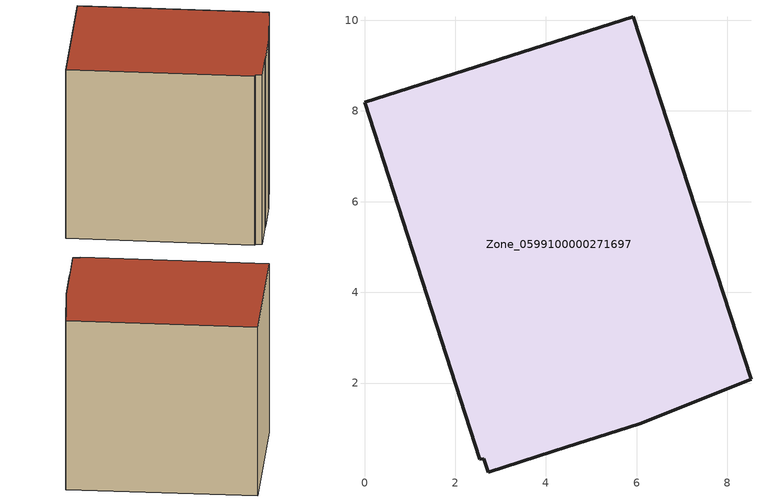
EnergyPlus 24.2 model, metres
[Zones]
Zone_0599100000271697
 floor ground (C_G): 6.07,1.1 4.43,0.58 4.16,0.49 2.73,0.03 2.63,0.33 2.54,0.32 0,8.19 5.92,10.08 8.52,2.09 z3.38
 wall outside (C_F): 2.73,0.03 4.16,0.49 4.43,0.58 6.07,1.1 8.52,2.09 5.92,10.08 0,8.19 2.54,0.32 2.63,0.33 2.73,0.03 z3.38:11.64
 roof outside (C_R): 8.52,2.09 5.92,10.08 0,8.19 2.54,0.32 2.63,0.33 2.73,0.03 4.16,0.49 4.43,0.58 6.07,1.1 z11.64
[BUILDING]
Pand.0599100000271697: North Axis=0; Terrain=City; Loads Convergence Tolerance Value=0.04; Temperature Convergence Tolerance Value=0.4; Solar Distribution=FullExterior; Maximum Number of Warmup Days=25; Minimum Number of Warmup Days=1
[Site:Location]
Rotterdam.The.Hague.AP_ZH_NLD Design_Conditions: Latitude=51.96; Longitude=4.45; Time Zone=1; Elevation=-4.5
[SITE:GROUNDTEMPERATURE:BUILDINGSURFACE]
18, 18, 18, 18, 18, 18, 18, 18, 18, 18, 18, 18
[MATERIAL] Thermal Absorptance=0.9; Solar Absorptance=0.7; Visible Absorptance=0.7
Name | Roughness | Thickness | Conductivity | Density | Specific Heat
G.TC.1965-1974 | MediumSmooth | 0.15 | 0.882353 | 540 | 1210
F.TC.1965-1974 | Rough | 0.3 | 0.697674 | 1920 | 840
R.TC.1965-1974 | MediumRough | 0.2 | 0.232558 | 1500 | 1000
[CONSTRUCTION]
C_G: G.TC.1965-1974
C_F: F.TC.1965-1974
C_R: R.TC.1965-1974
[ZONE]
Zone_0599100000271697: Type=1; Multiplier=1; Ceiling Height=Autocalculate; Volume=Autocalculate; Floor Area=autocalculate; Part of Total Floor Area=Yes
[ZONEINFILTRATION:DESIGNFLOWRATE]
Infil_Zone_0599100000271697: Zone or ZoneList or Space or SpaceList=Zone_0599100000271697; Schedule=AlwaysOn; Design Flow Rate Calculation Method=Flow/Area; Flow Rate per Floor Area=0.003; Constant Term Coefficient=1; Temperature Term Coefficient=0; Velocity Term Coefficient=0; Velocity Squared Term Coefficient=0
[HVACTEMPLATE:ZONE:IDEALLOADSAIRSYSTEM]
Zone_0599100000271697: Maximum Heating Supply Air Temperature=50; Minimum Cooling Supply Air Temperature=13; Maximum Heating Supply Air Humidity Ratio=0.0156; Minimum Cooling Supply Air Humidity Ratio=0.0077; Heating Limit=NoLimit; Cooling Limit=NoLimit; Dehumidification Control Type=ConstantSensibleHeatRatio; Cooling Sensible Heat Ratio=0.7; Dehumidification Setpoint=60; Humidification Control Type=None; Humidification Setpoint=30; Outdoor Air Method=None; Outdoor Air Flow Rate per Person=0.00944; Outdoor Air Flow Rate per Zone Floor Area=0; Outdoor Air Flow Rate per Zone=0; Demand Controlled Ventilation Type=None; Outdoor Air Economizer Type=NoEconomizer; Heat Recovery Type=None; Sensible Heat Recovery Effectiveness=0.7; Latent Heat Recovery Effectiveness=0.65
[ZONECONTROL:THERMOSTAT]
ThermostatControl_Zone_0599100000271697: Zone or ZoneList=Zone_0599100000271697; Control Type Schedule=DualSetpointControlType; Control 1=Thermostat_Zone_0599100000271697; Temperature Difference Between Cutout And Setpoint=0
[THERMOSTATSETPOINT:DUALSETPOINT]
Thermostat_Zone_0599100000271697: Heating Setpoint Temperature Schedule=HeatingSetpoint_Zone_0599100000271697; Cooling Setpoint Temperature Schedule=CoolingSetpoint_Zone_0599100000271697
[SCHEDULE:COMPACT]
HeatingSetpoint_Zone_0599100000271697: Through: 12/31, For: AllDays, Until: 24:00, 21
CoolingSetpoint_Zone_0599100000271697: Through: 12/31, For: AllDays, Until: 24:00, 24
DualSetpointControlType: Through: 12/31, For: AllDays, Until: 24:00, 4
AlwaysOn: Through: 12/31, For: AllDays, Until: 24:00, 1
